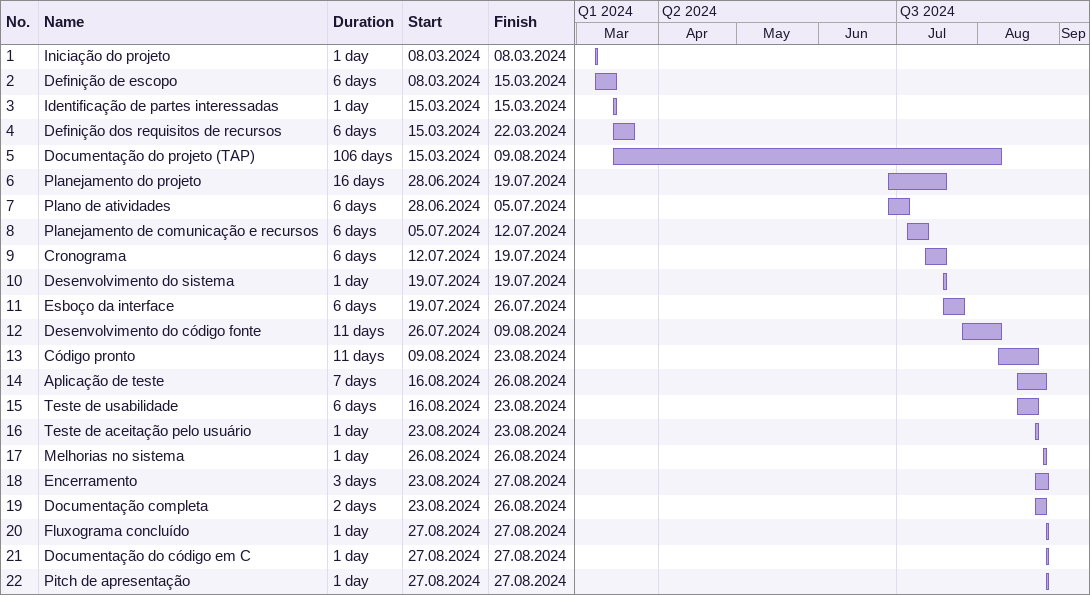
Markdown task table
| ID | Task | Duration | Start | Finish |
|---|---|---|---|---|
| 1 | Iniciação do projeto | 1d | 2024-03-08 | 2024-03-08 |
| 2 | Definição de escopo | 6d | 2024-03-08 | 2024-03-15 |
| 3 | Identificação de partes interessadas | 1d | 2024-03-15 | 2024-03-15 |
| 4 | Definição dos requisitos de recursos | 6d | 2024-03-15 | 2024-03-22 |
| 5 | Documentação do projeto (TAP) | 106d | 2024-03-15 | 2024-08-09 |
| 6 | Planejamento do projeto | 16d | 2024-06-28 | 2024-07-19 |
| 7 | Plano de atividades | 6d | 2024-06-28 | 2024-07-05 |
| 8 | Planejamento de comunicação e recursos | 6d | 2024-07-05 | 2024-07-12 |
| 9 | Cronograma | 6d | 2024-07-12 | 2024-07-19 |
| 10 | Desenvolvimento do sistema | 1d | 2024-07-19 | 2024-07-19 |
| 11 | Esboço da interface | 6d | 2024-07-19 | 2024-07-26 |
| 12 | Desenvolvimento do código fonte | 11d | 2024-07-26 | 2024-08-09 |
| 13 | Código pronto | 11d | 2024-08-09 | 2024-08-23 |
| 14 | Aplicação de teste | 7d | 2024-08-16 | 2024-08-26 |
| 15 | Teste de usabilidade | 6d | 2024-08-16 | 2024-08-23 |
| 16 | Teste de aceitação pelo usuário | 1d | 2024-08-23 | 2024-08-23 |
| 17 | Melhorias no sistema | 1d | 2024-08-26 | 2024-08-26 |
| 18 | Encerramento | 3d | 2024-08-23 | 2024-08-27 |
| 19 | Documentação completa | 2d | 2024-08-23 | 2024-08-26 |
| 20 | Fluxograma concluído | 1d | 2024-08-27 | 2024-08-27 |
| 21 | Documentação do código em C | 1d | 2024-08-27 | 2024-08-27 |
| 22 | Pitch de apresentação | 1d | 2024-08-27 | 2024-08-27 |
